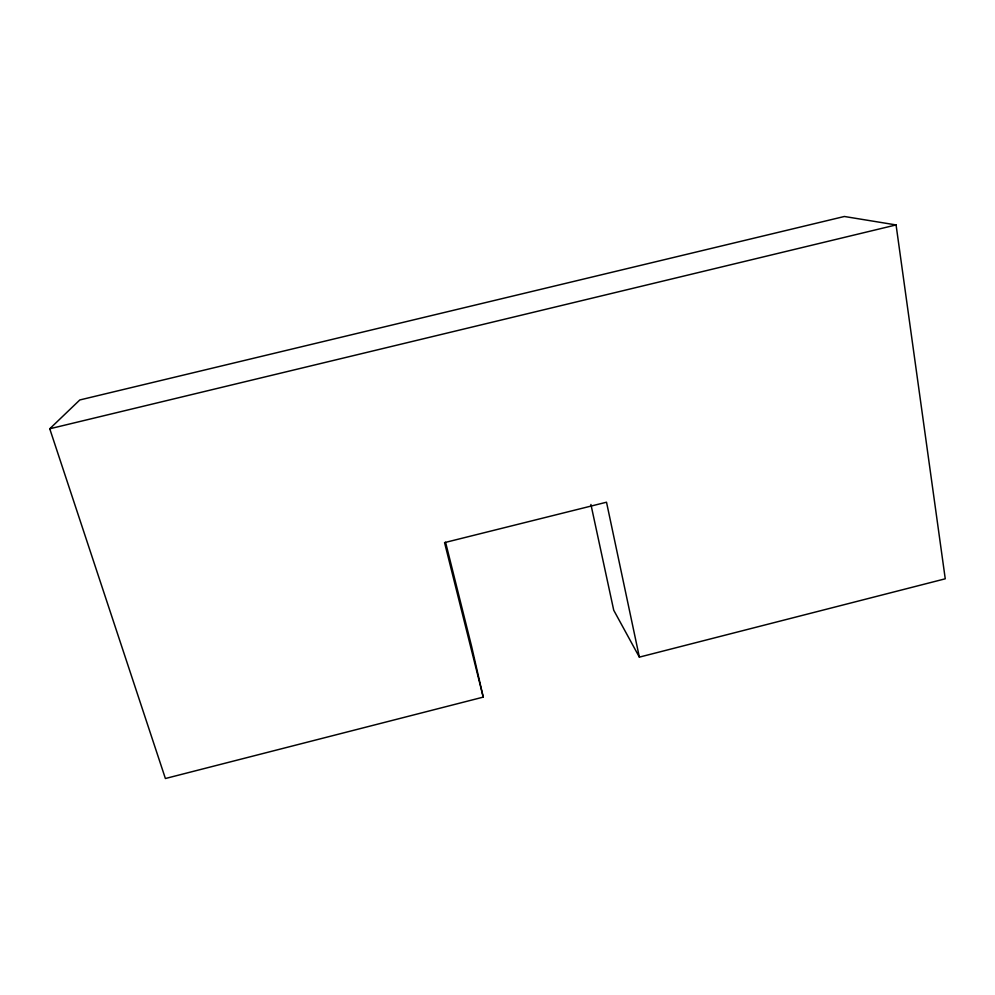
<?xml version="1.0" encoding="UTF-8"?>
<svg xmlns="http://www.w3.org/2000/svg" width="995" height="995" viewBox="0 0 995 995"><rect width="100%" height="100%" fill="white"/><g stroke="black" fill="none" stroke-linecap="round" stroke-linejoin="round"><path stroke-width="1.49" d="M445.573 542.287L471.593 646.315L483.234 697.122L165.394 778.513L49.75 428.77L79.799 399.965L844.369 216.487L896.072 224.932L945.25 578.804L639.362 657.135L613.728 610.233L590.918 504.465M49.75 428.77L896.072 224.932M483.234 697.122L444.554 542.611L606.515 502.214L639.362 657.135"/></g></svg>
